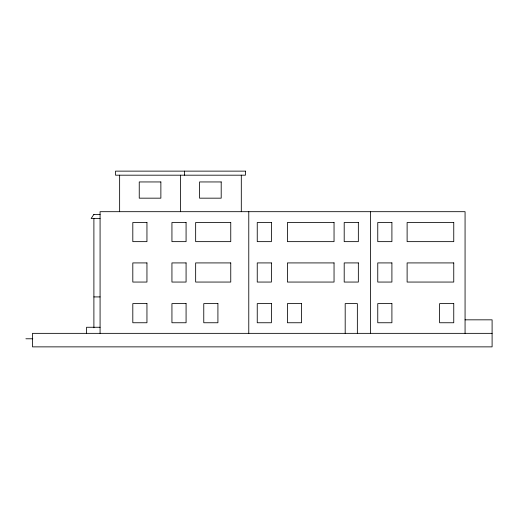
<?xml version="1.0" encoding="UTF-8"?>
<svg xmlns="http://www.w3.org/2000/svg" width="518" height="518" viewBox="0 0 518 518"><rect width="100%" height="100%" fill="white"/><g stroke="black" fill="none" stroke-linecap="round" stroke-linejoin="round"><path stroke-width="0.78" d="M93.894 214.387L91.149 218.512L100.078 218.512M93.894 214.452L100.078 214.387M93.894 296.918L100.078 296.918M465.067 319.833L492.1 319.833L492.1 346.866L32.485 346.866L32.485 333.352L492.1 333.352M100.078 327.266L86.558 327.266L86.558 333.352M25.9 338.778L32.776 338.778M465.067 333.352L465.067 211.687L100.078 211.687L100.078 333.352M370.435 211.687L370.435 333.352M357.355 333.352L357.355 303.613L345.189 303.613L345.189 333.352M248.776 211.687L248.776 333.352M241.304 175.188L241.304 211.687M184.596 171.134L184.596 175.188M180.471 175.188L180.471 211.687M119.639 175.188L119.639 211.687M93.894 218.499L93.894 327.81M245.422 171.134L115.52 171.134L115.52 175.188L245.422 175.188L245.422 171.134M160.871 181.947L139.245 181.947L139.245 198.167L160.871 198.167L160.871 181.947M221.199 181.947L199.572 181.947L199.572 198.167L221.199 198.167L221.199 181.947M146.95 222.5L132.809 222.5L132.809 241.641L146.95 241.641L146.95 222.5M186.079 222.5L171.937 222.5L171.937 241.641L186.079 241.641L186.079 222.5M230.756 222.5L195.655 222.5L195.655 241.641L230.756 241.641L230.756 222.5M271.387 222.5L257.245 222.5L257.245 241.641L271.387 241.641L271.387 222.5M334.045 222.5L287.406 222.5L287.406 241.641L334.045 241.641L334.045 222.5M358.346 222.5L344.198 222.5L344.198 241.641L358.346 241.641L358.346 222.5M391.906 222.5L377.758 222.5L377.758 241.641L391.906 241.641L391.906 222.5M453.755 222.5L407.116 222.5L407.116 241.641L453.755 241.641L453.755 222.5M146.95 262.917L132.809 262.917L132.809 282.057L146.95 282.057L146.95 262.917M186.079 262.917L171.937 262.917L171.937 282.057L186.079 282.057L186.079 262.917M230.756 262.917L195.655 262.917L195.655 282.057L230.756 282.057L230.756 262.917M271.387 262.917L257.245 262.917L257.245 282.057L271.387 282.057L271.387 262.917M334.045 262.917L287.406 262.917L287.406 282.057L334.045 282.057L334.045 262.917M358.346 262.917L344.198 262.917L344.198 282.057L358.346 282.057L358.346 262.917M391.906 262.917L377.758 262.917L377.758 282.057L391.906 282.057L391.906 262.917M453.755 262.917L407.116 262.917L407.116 282.057L453.755 282.057L453.755 262.917M146.95 303.613L132.809 303.613L132.809 322.753L146.95 322.753L146.95 303.613M186.079 303.613L171.937 303.613L171.937 322.753L186.079 322.753L186.079 303.613M217.916 303.613L203.768 303.613L203.768 322.753L217.916 322.753L217.916 303.613M271.387 303.613L257.245 303.613L257.245 322.753L271.387 322.753L271.387 303.613M301.554 303.613L287.406 303.613L287.406 322.753L301.554 322.753L301.554 303.613M391.906 303.613L377.758 303.613L377.758 322.753L391.906 322.753L391.906 303.613M453.755 303.613L439.607 303.613L439.607 322.753L453.755 322.753L453.755 303.613"/></g></svg>
